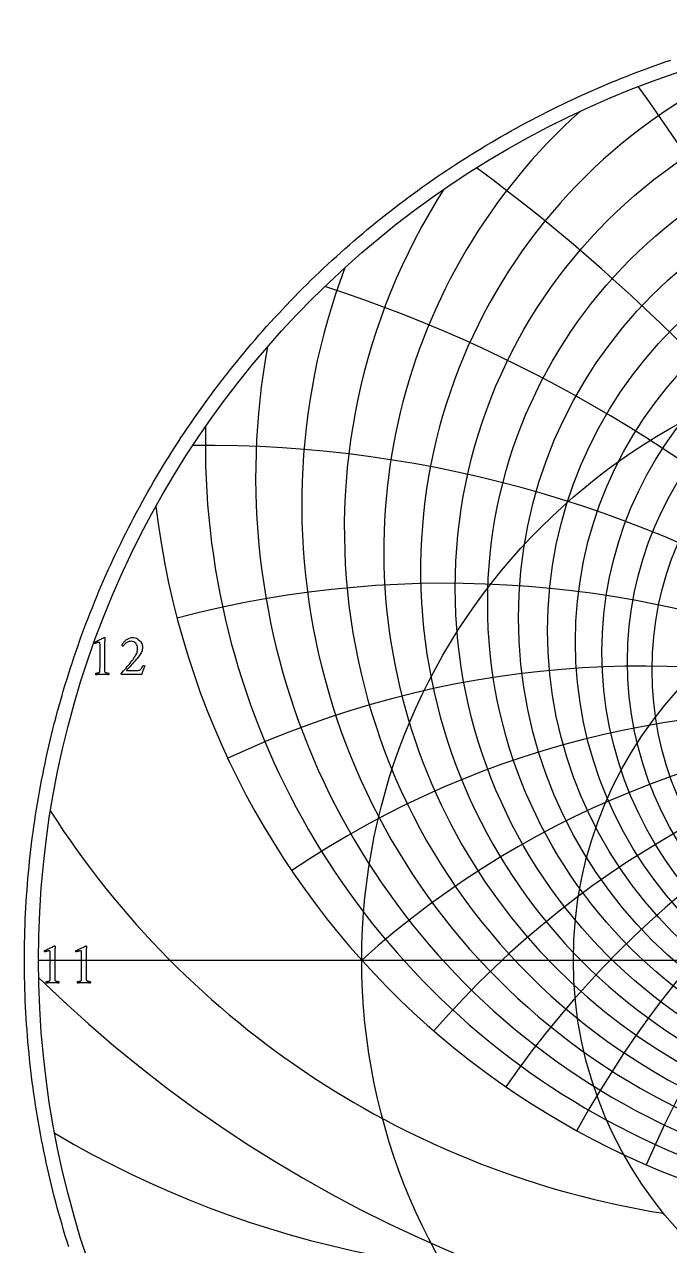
# Model space of a CAD drawing. Header units: millimetres. Extents: x -96 to 96, y -96 to 98.
# Drawn here: x -95.9 to -30.8, y -28.8 to 94.5 of the extents above; entities that cross this region are included whole.
import ezdxf

# ---------------------------------------------------------------- set-up
doc = ezdxf.new("R2010")
doc.units = ezdxf.units.MM
for name, color, linetype in [('CUT_OUTER', 1, 'Continuous'), ('ENGRAVE', 7, 'Continuous'), ('ENGRAVE_FINE', 8, 'Continuous'), ('TEXT', 5, 'Continuous')]:
    doc.layers.add(name, color=color, linetype=linetype)

msp = doc.modelspace()

# ---------------------------------------------------------------- linework, layer by layer
at = {"layer": 'CUT_OUTER'}
msp.add_lwpolyline([(-91.4459, -28.9699), (-91.6219, -28.4083), (-91.7945, -27.8456), (-91.9636, -27.2818), (-92.1293, -26.717), (-92.2915, -26.1512), (-92.4502, -25.5844), (-92.6055, -25.0167), (-92.7572, -24.448), (-92.9055, -23.8784), (-93.0502, -23.3079), (-93.1915, -22.7365), (-93.3293, -22.1642), (-93.4635, -21.5912), (-93.5942, -21.0173), (-93.7214, -20.4426), (-93.8451, -19.8672), (-93.9652, -19.291), (-94.0818, -18.714), (-94.1949, -18.1364), (-94.3044, -17.5581), (-94.4104, -16.9791), (-94.5128, -16.3995), (-94.6116, -15.8193), (-94.7069, -15.2385), (-94.7986, -14.6571), (-94.8868, -14.0751), (-94.9713, -13.4926), (-95.0523, -12.9097), (-95.1298, -12.3262), (-95.2036, -11.7422), (-95.2739, -11.1579), (-95.3405, -10.5731), (-95.4036, -9.9879), (-95.4631, -9.4023), (-95.519, -8.8164), (-95.5713, -8.2301), (-95.62, -7.6435), (-95.6651, -7.0567), (-95.7066, -6.4696), (-95.7445, -5.8822), (-95.7788, -5.2946), (-95.8095, -4.7068), (-95.8365, -4.1189), (-95.86, -3.5307), (-95.8799, -2.9425), (-95.8961, -2.3541), (-95.9087, -1.7657), (-95.9178, -1.1771), (-95.9232, -0.5886), (-95.925, 0), (-95.9232, 0.5886), (-95.9178, 1.1771), (-95.9087, 1.7657), (-95.8961, 2.3541), (-95.8799, 2.9425), (-95.86, 3.5307), (-95.8365, 4.1189), (-95.8095, 4.7068), (-95.7788, 5.2946), (-95.7445, 5.8822), (-95.7066, 6.4696), (-95.6651, 7.0567), (-95.62, 7.6435), (-95.5713, 8.2301), (-95.519, 8.8164), (-95.4631, 9.4023), (-95.4036, 9.9879), (-95.3405, 10.5731), (-95.2739, 11.1579), (-95.2036, 11.7422), (-95.1298, 12.3262), (-95.0523, 12.9097), (-94.9713, 13.4926), (-94.8868, 14.0751), (-94.7986, 14.6571), (-94.7069, 15.2385), (-94.6116, 15.8193), (-94.5128, 16.3995), (-94.4104, 16.9791), (-94.3044, 17.5581), (-94.1949, 18.1364), (-94.0818, 18.714), (-93.9652, 19.291), (-93.8451, 19.8672), (-93.7214, 20.4426), (-93.5942, 21.0173), (-93.4635, 21.5912), (-93.3293, 22.1642), (-93.1915, 22.7365), (-93.0502, 23.3079), (-92.9055, 23.8784), (-92.7572, 24.448), (-92.6055, 25.0167), (-92.4502, 25.5844), (-92.2915, 26.1512), (-92.1293, 26.717), (-91.9636, 27.2818), (-91.7945, 27.8456), (-91.6219, 28.4083), (-91.4459, 28.9699), (-91.2664, 29.5305), (-91.0835, 30.0899), (-90.8971, 30.6482), (-90.7074, 31.2054), (-90.5142, 31.7614), (-90.3176, 32.3162), (-90.1176, 32.8697), (-89.9142, 33.4221), (-89.7075, 33.9731), (-89.4973, 34.5229), (-89.2838, 35.0714), (-89.0669, 35.6186), (-88.8467, 36.1644), (-88.6231, 36.7089), (-88.3962, 37.252), (-88.166, 37.7937), (-87.9324, 38.334), (-87.6956, 38.8728), (-87.4554, 39.4101), (-87.2119, 39.946), (-86.9652, 40.4804), (-86.7152, 41.0132), (-86.4619, 41.5445), (-86.2053, 42.0743), (-85.9456, 42.6024), (-85.6825, 43.129), (-85.4163, 43.6539), (-85.1468, 44.1772), (-84.8742, 44.6988), (-84.5983, 45.2187), (-84.3192, 45.737), (-84.037, 46.2535), (-83.7516, 46.7682), (-83.4631, 47.2813), (-83.1714, 47.7925), (-82.8766, 48.3019), (-82.5787, 48.8095), (-82.2776, 49.3153), (-81.9735, 49.8192), (-81.6662, 50.3213), (-81.3559, 50.8214), (-81.0426, 51.3196), (-80.7262, 51.8159), (-80.4067, 52.3103), (-80.0842, 52.8027), (-79.7587, 53.2931), (-79.4302, 53.7815), (-79.0987, 54.2678), (-78.7643, 54.7521), (-78.4268, 55.2344), (-78.0864, 55.7146), (-77.7431, 56.1927), (-77.3969, 56.6686), (-77.0477, 57.1425), (-76.6956, 57.6141), (-76.3407, 58.0836), (-75.9828, 58.551), (-75.6221, 59.0161), (-75.2586, 59.479), (-74.8922, 59.9396), (-74.523, 60.398), (-74.151, 60.8542), (-73.7762, 61.308), (-73.3987, 61.7595), (-73.0183, 62.2087), (-72.6353, 62.6556), (-72.2494, 63.1001), (-71.8609, 63.5422), (-71.4697, 63.982), (-71.0757, 64.4193), (-70.6791, 64.8542), (-70.2799, 65.2867), (-69.8779, 65.7167), (-69.4734, 66.1442), (-69.0662, 66.5692), (-68.6565, 66.9917), (-68.2441, 67.4117), (-67.8292, 67.8292), (-67.4117, 68.2441), (-66.9917, 68.6565), (-66.5692, 69.0662), (-66.1442, 69.4734), (-65.7167, 69.8779), (-65.2867, 70.2799), (-64.8542, 70.6791), (-64.4193, 71.0757), (-63.982, 71.4697), (-63.5422, 71.8609), (-63.1001, 72.2494), (-62.6556, 72.6353), (-62.2087, 73.0183), (-61.7595, 73.3987), (-61.308, 73.7762), (-60.8542, 74.151), (-60.398, 74.523), (-59.9396, 74.8922), (-59.479, 75.2586), (-59.0161, 75.6221), (-58.551, 75.9828), (-58.0836, 76.3407), (-57.6141, 76.6956), (-57.1425, 77.0477), (-56.6686, 77.3969), (-56.1927, 77.7431), (-55.7146, 78.0864), (-55.2344, 78.4268), (-54.7521, 78.7643), (-54.2678, 79.0987), (-53.7815, 79.4302), (-53.2931, 79.7587), (-52.8027, 80.0842), (-52.3103, 80.4067), (-51.8159, 80.7262), (-51.3196, 81.0426), (-50.8214, 81.3559), (-50.3213, 81.6662), (-49.8192, 81.9735), (-49.3153, 82.2776), (-48.8095, 82.5787), (-48.3019, 82.8766), (-47.7925, 83.1714), (-47.2813, 83.4631), (-46.7682, 83.7516), (-46.2535, 84.037), (-45.737, 84.3192), (-45.2187, 84.5983), (-44.6988, 84.8742), (-44.1772, 85.1468), (-43.6539, 85.4163), (-43.129, 85.6825), (-42.6024, 85.9456), (-42.0743, 86.2053), (-41.5445, 86.4619), (-41.0132, 86.7152), (-40.4804, 86.9652), (-39.946, 87.2119), (-39.4101, 87.4554), (-38.8728, 87.6956), (-38.334, 87.9324), (-37.7937, 88.166), (-37.252, 88.3962), (-36.7089, 88.6231), (-36.1644, 88.8467), (-35.6186, 89.0669), (-35.0714, 89.2838), (-34.5229, 89.4973), (-33.9731, 89.7075), (-33.4221, 89.9142), (-32.8697, 90.1176), (-32.3162, 90.3176), (-31.7614, 90.5142), (-31.2054, 90.7074), (-30.6482, 90.8971)], dxfattribs=at)
at = {"layer": 'ENGRAVE'}
msp.add_lwpolyline([(-94.5, 0), (94.5, 0)], dxfattribs=at)
for centre, radius in [((0, 0), 94.5), ((0, 33.2958), 43.0933), ((0, 0), 61.8587), ((0, 0), 40.492)]:
    msp.add_circle(centre, radius, dxfattribs=at)
for centre, radius, start, end in [((0, 41.3104), 59.6338, 131.894956, 48.105044), ((0, 55.6978), 83.2391, 186.817711, 353.182289), ((0, -68.701), 92.4464, 48, 132), ((0, -68.701), 92.4464, 48, 132), ((-17.0713, 63.7108), 90.4267, 212.551282, 260.88684), ((-40.7819, 70.6363), 102.3677, 239.415548, 278.083995)]:
    msp.add_arc(centre, radius, start, end, dxfattribs=at)
at = {"layer": 'ENGRAVE_FINE'}
for centre, radius in [((0, 37.577), 52.428), ((0, 35.9964), 49.1448), ((0, 34.5755), 46.0403), ((0, 32.1417), 40.2855), ((0, 31.0997), 37.6013), ((0, 30.1585), 35.0269), ((0, 29.3084), 32.5503)]:
    msp.add_circle(centre, radius, dxfattribs=at)
for centre, radius, start, end in [((0, 39.3395), 55.9145, 104.652903, 75.347097), ((-253.9943, -68.701), 270.2951, 8.977692, 35.48643), ((-253.9943, -68.701), 270.2951, 8.977692, 35.48643), ((-160.1218, -68.701), 184.8928, 13.606314, 53.548789), ((-160.1218, -68.701), 184.8928, 13.606314, 53.548789), ((0, 43.5217), 63.6208, 147.339419, 32.660581), ((0, 46.0121), 67.9174, 159.38698, 20.61302), ((-110.1733, -68.701), 143.821, 18.409528, 71.93986), ((-110.1733, -68.701), 143.821, 18.409528, 71.93986), ((0, 48.8296), 72.5749, 169.605342, 10.394658), ((0, 52.0334), 77.6561, 178.636426, 1.363574), ((-77.5717, -68.701), 120.6802, 23.457516, 90.642678), ((-77.5717, -68.701), 120.6802, 23.457516, 90.642678), ((77.5717, -68.701), 120.6802, 89.357322, 156.542484), ((77.5717, -68.701), 120.6802, 89.357322, 156.542484), ((-53.3739, -68.701), 106.7479, 28.831877, 104.724148), ((-53.3739, -68.701), 106.7479, 28.831877, 104.724148), ((53.3739, -68.701), 106.7479, 75.275852, 151.168123), ((53.3739, -68.701), 106.7479, 75.275852, 151.168123), ((-33.6477, -68.701), 98.3794, 34.629994, 115.099318), ((-33.6477, -68.701), 98.3794, 34.629994, 115.099318), ((33.6477, -68.701), 98.3794, 64.900682, 145.370006), ((33.6477, -68.701), 98.3794, 64.900682, 145.370006), ((-16.3008, -68.701), 93.8725, 40.970494, 124.098899), ((-16.3008, -68.701), 93.8725, 40.970494, 124.098899), ((16.3008, -68.701), 93.8725, 55.901101, 139.029506), ((16.3008, -68.701), 93.8725, 55.901101, 139.029506), ((0, 95.3441), 135.5157, 225.796451, 314.203549)]:
    msp.add_arc(centre, radius, start, end, dxfattribs=at)
at = {"layer": 'TEXT'}
for points in [[(-88.2934, 29.5123), (-88.2934, 31.867), (-88.2951, 31.9248), (-88.3001, 31.9728), (-88.3085, 32.0112), (-88.3202, 32.0399), (-88.3361, 32.0608), (-88.3567, 32.0757), (-88.3823, 32.0846), (-88.4126, 32.0876), (-88.4499, 32.0848), (-88.4961, 32.0764), (-88.5512, 32.0625), (-88.6153, 32.0429), (-88.6798, 32.0215), (-88.736, 32.0019), (-88.7841, 31.9842), (-88.8239, 31.9684), (-88.8474, 31.9904), (-88.8642, 32.0146), (-88.8742, 32.041), (-88.8776, 32.0697), (-88.8776, 32.0701), (-88.8776, 32.0712), (-88.8776, 32.0731), (-88.8776, 32.0757), (-88.8769, 32.0865), (-88.8746, 32.0951), (-88.8709, 32.1014), (-88.8657, 32.1055), (-88.747, 32.1593), (-88.6295, 32.2135), (-88.513, 32.2681), (-88.3977, 32.3231), (-88.2878, 32.3758), (-88.1876, 32.4237), (-88.097, 32.4667), (-88.0162, 32.5049), (-87.9493, 32.5362), (-87.9007, 32.5585), (-87.8703, 32.572), (-87.8582, 32.5764), (-87.8463, 32.5764), (-87.8325, 32.5742), (-87.821, 32.5675), (-87.8116, 32.5563), (-87.8046, 32.5407), (-87.799, 32.5235), (-87.7941, 32.5079), (-87.79, 32.4937), (-87.7867, 32.481), (-87.7882, 32.4719), (-87.7926, 32.4445), (-87.8001, 32.3989), (-87.8105, 32.335), (-87.821, 32.2543), (-87.8284, 32.1584), (-87.8329, 32.0472), (-87.8344, 31.9207), (-87.8344, 29.5123), (-87.8342, 29.4479), (-87.8336, 29.3856), (-87.8327, 29.3257), (-87.8314, 29.2679), (-87.8286, 29.2139), (-87.8232, 29.1651), (-87.8152, 29.1215), (-87.8046, 29.0831), (-87.7945, 29.0686), (-87.7762, 29.0548), (-87.7498, 29.0418), (-87.7151, 29.0295), (-87.6758, 29.0185), (-87.6354, 29.0093), (-87.5939, 29.0021), (-87.5512, 28.9967), (-87.5112, 28.9928), (-87.4774, 28.99), (-87.4501, 28.9883), (-87.429, 28.9877), (-87.421, 28.9736), (-87.4148, 28.9549), (-87.4106, 28.9318), (-87.4081, 28.9043), (-87.4083, 28.8767), (-87.4119, 28.8536), (-87.4188, 28.835), (-87.429, 28.8208), (-87.5166, 28.8266), (-87.6004, 28.832), (-87.6805, 28.837), (-87.7569, 28.8417), (-87.8329, 28.8456), (-87.9119, 28.8484), (-87.9938, 28.8501), (-88.0788, 28.8506), (-88.1604, 28.8501), (-88.2382, 28.8484), (-88.3124, 28.8456), (-88.3828, 28.8417), (-88.454, 28.837), (-88.5304, 28.832), (-88.6119, 28.8266), (-88.6988, 28.8208), (-88.709, 28.835), (-88.7159, 28.8536), (-88.7194, 28.8767), (-88.7196, 28.9043), (-88.7172, 28.9318), (-88.7129, 28.9549), (-88.7068, 28.9736), (-88.6988, 28.9877), (-88.6777, 28.9883), (-88.6503, 28.99), (-88.6166, 28.9928), (-88.5766, 28.9967), (-88.5339, 29.0021), (-88.4923, 29.0093), (-88.4519, 29.0185), (-88.4126, 29.0295), (-88.3783, 29.0418), (-88.353, 29.0548), (-88.3366, 29.0686), (-88.3292, 29.0831), (-88.3184, 29.1215), (-88.3098, 29.1651), (-88.3035, 29.2139), (-88.2994, 29.2679), (-88.2967, 29.3257), (-88.2949, 29.3856), (-88.2938, 29.4479), (-88.2934, 29.5123)], [(-83.7747, 29.709), (-83.8049, 29.6351), (-83.8358, 29.5563), (-83.8675, 29.4726), (-83.8999, 29.3842), (-83.932, 29.2949), (-83.9625, 29.209), (-83.9916, 29.1265), (-84.0191, 29.0473), (-84.0437, 28.9762), (-84.0639, 28.9177), (-84.0795, 28.8719), (-84.0907, 28.8387), (-86.1056, 28.8387), (-86.1147, 28.8456), (-86.1242, 28.8543), (-86.1341, 28.865), (-86.1443, 28.8774), (-86.1535, 28.8903), (-86.16, 28.902), (-86.1639, 28.9127), (-86.1652, 28.9222), (-86.0423, 29.0608), (-85.9178, 29.2023), (-85.7919, 29.3469), (-85.6645, 29.4944), (-85.5378, 29.6431), (-85.4141, 29.791), (-85.2934, 29.9382), (-85.1756, 30.0846), (-85.0635, 30.2277), (-84.9595, 30.3648), (-84.8638, 30.4959), (-84.7762, 30.6211), (-84.6948, 30.7482), (-84.6294, 30.867), (-84.5801, 30.9777), (-84.5467, 31.0801), (-84.5246, 31.1796), (-84.5087, 31.2813), (-84.4992, 31.3853), (-84.496, 31.4915), (-84.5074, 31.6345), (-84.5415, 31.7657), (-84.5983, 31.8849), (-84.6779, 31.9922), (-84.7749, 32.0809), (-84.8843, 32.1442), (-85.0059, 32.1822), (-85.1399, 32.1949), (-85.2524, 32.1886), (-85.3575, 32.1696), (-85.4551, 32.1379), (-85.5452, 32.0936), (-85.6276, 32.0418), (-85.7017, 31.9877), (-85.7677, 31.9315), (-85.8254, 31.873), (-85.8746, 31.8171), (-85.9148, 31.7687), (-85.9461, 31.7277), (-85.9685, 31.6942), (-85.9866, 31.6966), (-86.005, 31.7038), (-86.0238, 31.716), (-86.043, 31.7329), (-86.06, 31.751), (-86.0721, 31.7664), (-86.0793, 31.7793), (-86.0818, 31.7895), (-86.0689, 31.821), (-86.0482, 31.8618), (-86.0197, 31.9119), (-85.9834, 31.9714), (-85.9392, 32.0362), (-85.8873, 32.1025), (-85.8275, 32.1703), (-85.7598, 32.2396), (-85.6855, 32.307), (-85.6056, 32.3693), (-85.5201, 32.4263), (-85.429, 32.4781), (-85.3323, 32.5211), (-85.23, 32.5518), (-85.1222, 32.5703), (-85.0087, 32.5764), (-84.8718, 32.5677), (-84.7412, 32.5414), (-84.617, 32.4976), (-84.499, 32.4363), (-84.3902, 32.3613), (-84.2934, 32.2761), (-84.2084, 32.1809), (-84.1354, 32.0757), (-84.0767, 31.9635), (-84.0348, 31.8477), (-84.0096, 31.7281), (-84.0013, 31.6047), (-84.0069, 31.4814), (-84.0236, 31.3618), (-84.0516, 31.2459), (-84.0907, 31.1338), (-84.1395, 31.0254), (-84.1965, 30.9207), (-84.2617, 30.8197), (-84.3351, 30.7225), (-84.4392, 30.5952), (-84.549, 30.4639), (-84.6643, 30.3285), (-84.7852, 30.1889), (-84.9072, 30.0496), (-85.0259, 29.9147), (-85.1412, 29.7843), (-85.2531, 29.6584), (-85.3578, 29.5408), (-85.4513, 29.4356), (-85.5337, 29.3426), (-85.6048, 29.2619), (-84.4484, 29.2619), (-84.3658, 29.2688), (-84.2911, 29.2895), (-84.2243, 29.324), (-84.1652, 29.3722), (-84.111, 29.4346), (-84.0586, 29.5116), (-84.0082, 29.603), (-83.9595, 29.709), (-83.951, 29.7247), (-83.9372, 29.7359), (-83.9182, 29.7426), (-83.894, 29.7448), (-83.8835, 29.7441), (-83.8701, 29.7418), (-83.8537, 29.7381), (-83.8343, 29.7329), (-83.815, 29.7269), (-83.7986, 29.721), (-83.7852, 29.715), (-83.7747, 29.709)], [(-93.3198, -1.6325), (-93.3198, 0.7222), (-93.3215, 0.78), (-93.3265, 0.828), (-93.3349, 0.8664), (-93.3466, 0.8951), (-93.3624, 0.916), (-93.3831, 0.9309), (-93.4086, 0.9398), (-93.439, 0.9428), (-93.4763, 0.94), (-93.5225, 0.9316), (-93.5776, 0.9176), (-93.6417, 0.8981), (-93.7061, 0.8767), (-93.7624, 0.8571), (-93.8105, 0.8394), (-93.8503, 0.8236), (-93.8738, 0.8455), (-93.8906, 0.8698), (-93.9006, 0.8962), (-93.904, 0.9249), (-93.904, 0.9253), (-93.904, 0.9264), (-93.904, 0.9283), (-93.904, 0.9309), (-93.9032, 0.9417), (-93.901, 0.9502), (-93.8973, 0.9566), (-93.8921, 0.9607), (-93.7734, 1.0145), (-93.6558, 1.0687), (-93.5394, 1.1233), (-93.4241, 1.1783), (-93.3142, 1.231), (-93.214, 1.2789), (-93.1234, 1.3219), (-93.0426, 1.3601), (-92.9757, 1.3914), (-92.9271, 1.4137), (-92.8967, 1.4271), (-92.8846, 1.4316), (-92.8727, 1.4316), (-92.8589, 1.4294), (-92.8473, 1.4227), (-92.838, 1.4115), (-92.831, 1.3958), (-92.8254, 1.3787), (-92.8205, 1.3631), (-92.8164, 1.3489), (-92.8131, 1.3362), (-92.8146, 1.3271), (-92.819, 1.2997), (-92.8265, 1.2541), (-92.8369, 1.1902), (-92.8473, 1.1095), (-92.8548, 1.0136), (-92.8593, 0.9024), (-92.8608, 0.7759), (-92.8608, -1.6325), (-92.8606, -1.6969), (-92.86, -1.7592), (-92.8591, -1.8192), (-92.8578, -1.8769), (-92.855, -1.9309), (-92.8496, -1.9797), (-92.8416, -2.0233), (-92.831, -2.0617), (-92.8209, -2.0762), (-92.8026, -2.09), (-92.7762, -2.1031), (-92.7415, -2.1154), (-92.7022, -2.1263), (-92.6618, -2.1355), (-92.6203, -2.1427), (-92.5776, -2.1481), (-92.5375, -2.1521), (-92.5038, -2.1548), (-92.4764, -2.1565), (-92.4554, -2.1571), (-92.4474, -2.1712), (-92.4412, -2.1899), (-92.4369, -2.213), (-92.4345, -2.2405), (-92.4347, -2.2681), (-92.4383, -2.2912), (-92.4451, -2.3098), (-92.4554, -2.324), (-92.5429, -2.3182), (-92.6268, -2.3128), (-92.7069, -2.3078), (-92.7833, -2.3031), (-92.8593, -2.2992), (-92.9383, -2.2964), (-93.0202, -2.2947), (-93.1052, -2.2942), (-93.1868, -2.2947), (-93.2646, -2.2964), (-93.3388, -2.2992), (-93.4092, -2.3031), (-93.4804, -2.3078), (-93.5567, -2.3128), (-93.6383, -2.3182), (-93.7251, -2.324), (-93.7354, -2.3098), (-93.7423, -2.2912), (-93.7458, -2.2681), (-93.746, -2.2405), (-93.7436, -2.213), (-93.7393, -2.1899), (-93.7332, -2.1712), (-93.7251, -2.1571), (-93.7041, -2.1565), (-93.6767, -2.1548), (-93.643, -2.1521), (-93.6029, -2.1481), (-93.5603, -2.1427), (-93.5187, -2.1355), (-93.4783, -2.1263), (-93.439, -2.1154), (-93.4047, -2.1031), (-93.3794, -2.09), (-93.363, -2.0762), (-93.3555, -2.0617), (-93.3447, -2.0233), (-93.3362, -1.9797), (-93.3298, -1.9309), (-93.3257, -1.8769), (-93.3231, -1.8192), (-93.3213, -1.7592), (-93.3201, -1.6969), (-93.3198, -1.6325)], [(-90.1484, -1.6325), (-90.1484, 0.7222), (-90.15, 0.78), (-90.1551, 0.828), (-90.1635, 0.8664), (-90.1752, 0.8951), (-90.191, 0.916), (-90.2117, 0.9309), (-90.2372, 0.9398), (-90.2676, 0.9428), (-90.3049, 0.94), (-90.3511, 0.9316), (-90.4062, 0.9176), (-90.4703, 0.8981), (-90.5347, 0.8767), (-90.591, 0.8571), (-90.6391, 0.8394), (-90.6789, 0.8236), (-90.7024, 0.8455), (-90.7192, 0.8698), (-90.7292, 0.8962), (-90.7326, 0.9249), (-90.7326, 0.9253), (-90.7326, 0.9264), (-90.7326, 0.9283), (-90.7326, 0.9309), (-90.7318, 0.9417), (-90.7296, 0.9502), (-90.7259, 0.9566), (-90.7207, 0.9607), (-90.602, 1.0145), (-90.4844, 1.0687), (-90.368, 1.1233), (-90.2527, 1.1783), (-90.1428, 1.231), (-90.0426, 1.2789), (-89.952, 1.3219), (-89.8712, 1.3601), (-89.8043, 1.3914), (-89.7557, 1.4137), (-89.7253, 1.4271), (-89.7132, 1.4316), (-89.7013, 1.4316), (-89.6875, 1.4294), (-89.6759, 1.4227), (-89.6666, 1.4115), (-89.6595, 1.3958), (-89.654, 1.3787), (-89.6491, 1.3631), (-89.645, 1.3489), (-89.6417, 1.3362), (-89.6432, 1.3271), (-89.6476, 1.2997), (-89.6551, 1.2541), (-89.6655, 1.1902), (-89.6759, 1.1095), (-89.6834, 1.0136), (-89.6879, 0.9024), (-89.6894, 0.7759), (-89.6894, -1.6325), (-89.6892, -1.6969), (-89.6886, -1.7592), (-89.6877, -1.8192), (-89.6864, -1.8769), (-89.6836, -1.9309), (-89.6782, -1.9797), (-89.6702, -2.0233), (-89.6595, -2.0617), (-89.6495, -2.0762), (-89.6312, -2.09), (-89.6048, -2.1031), (-89.5701, -2.1154), (-89.5308, -2.1263), (-89.4904, -2.1355), (-89.4488, -2.1427), (-89.4062, -2.1481), (-89.3661, -2.1521), (-89.3324, -2.1548), (-89.305, -2.1565), (-89.284, -2.1571), (-89.276, -2.1712), (-89.2698, -2.1899), (-89.2655, -2.213), (-89.2631, -2.2405), (-89.2633, -2.2681), (-89.2668, -2.2912), (-89.2737, -2.3098), (-89.284, -2.324), (-89.3715, -2.3182), (-89.4554, -2.3128), (-89.5355, -2.3078), (-89.6119, -2.3031), (-89.6879, -2.2992), (-89.7668, -2.2964), (-89.8488, -2.2947), (-89.9338, -2.2942), (-90.0154, -2.2947), (-90.0932, -2.2964), (-90.1674, -2.2992), (-90.2378, -2.3031), (-90.309, -2.3078), (-90.3853, -2.3128), (-90.4669, -2.3182), (-90.5537, -2.324), (-90.564, -2.3098), (-90.5709, -2.2912), (-90.5744, -2.2681), (-90.5746, -2.2405), (-90.5722, -2.213), (-90.5679, -2.1899), (-90.5617, -2.1712), (-90.5537, -2.1571), (-90.5327, -2.1565), (-90.5053, -2.1548), (-90.4716, -2.1521), (-90.4315, -2.1481), (-90.3889, -2.1427), (-90.3473, -2.1355), (-90.3069, -2.1263), (-90.2676, -2.1154), (-90.2333, -2.1031), (-90.208, -2.09), (-90.1916, -2.0762), (-90.1841, -2.0617), (-90.1733, -2.0233), (-90.1648, -1.9797), (-90.1584, -1.9309), (-90.1543, -1.8769), (-90.1517, -1.8192), (-90.1499, -1.7592), (-90.1487, -1.6969), (-90.1484, -1.6325)]]:
    msp.add_lwpolyline(points, close=True, dxfattribs=at)

doc.saveas('drawing.dxf')
